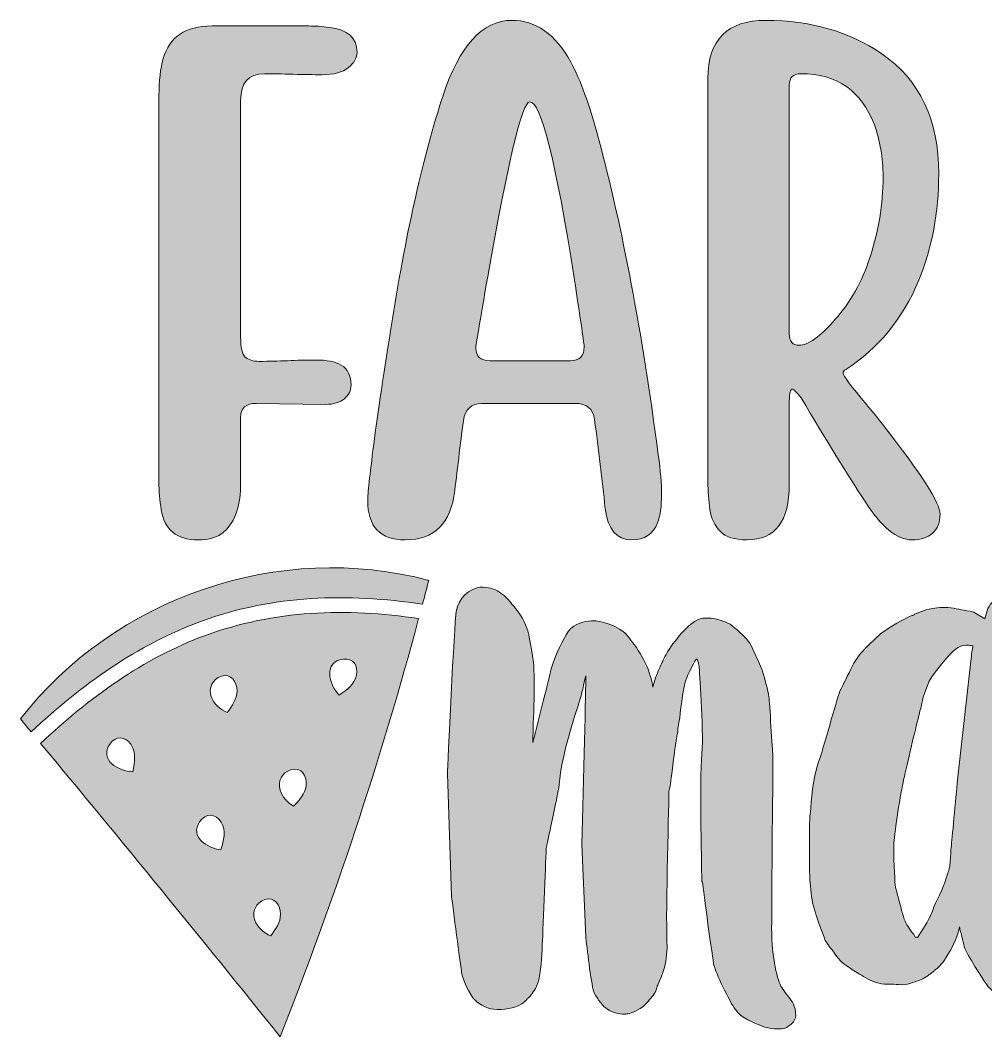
# Model space of a CAD drawing. Header units: inches. Extents: x 4.51 to 10.36, y -5.81 to -0.93.
# Drawn here: x 4.512 to 6.699, y -5.782 to -3.481 of the extents above; entities that cross this region are included whole.
import ezdxf

# ---------------------------------------------------------------- set-up
doc = ezdxf.new("R2010")
doc.units = ezdxf.units.IN
doc.header["$MEASUREMENT"] = 0
doc.layers.add('Layer 1', color=7, linetype='Continuous')

# ---------------------------------------------------------------- blocks, each defined once
blk = doc.blocks.new('block 2')
at = {"layer": 'Layer 1', "true_color": 0x333333}
h = blk.add_hatch(color=250, dxfattribs=at)
h.dxf.hatch_style = 2
edge = h.paths.add_edge_path()
edge.add_spline(control_points=[(4.9146, -4.6569), (4.9398, -4.6569), (4.9593, -4.6509), (4.9732, -4.6388), (4.987, -4.6267), (4.9969, -4.6111), (5.0026, -4.5919), (5.0084, -4.5728), (5.0113, -4.5524), (5.0113, -4.5308), (5.0113, -4.5308), (5.0113, -4.3797), (5.0113, -4.3797), (5.0113, -4.3585), (5.0234, -4.348), (5.0476, -4.348), (5.0476, -4.348), (5.2039, -4.3502), (5.2039, -4.3502), (5.2221, -4.3502), (5.2362, -4.3459), (5.2462, -4.3374), (5.2563, -4.3288), (5.2614, -4.3185), (5.2614, -4.3064), (5.2614, -4.2853), (5.2538, -4.2701), (5.2387, -4.2611), (5.2261, -4.2535), (5.207, -4.2498), (5.1813, -4.2498), (5.1601, -4.2498), (5.1389, -4.2503), (5.1175, -4.2513), (5.0961, -4.2523), (5.0748, -4.2528), (5.0536, -4.2528), (5.0395, -4.2528), (5.029, -4.2495), (5.0219, -4.243), (5.0148, -4.2364), (5.0113, -4.2216), (5.0113, -4.1984), (5.0113, -4.1984), (5.0113, -3.6621), (5.0113, -3.6621), (5.0113, -3.6218), (5.0292, -3.6017), (5.065, -3.6017), (5.0841, -3.6017), (5.1059, -3.602), (5.1303, -3.6028), (5.1547, -3.6035), (5.1765, -3.6039), (5.1956, -3.6039), (5.2223, -3.6039), (5.2422, -3.5985), (5.2553, -3.5877), (5.2684, -3.5769), (5.275, -3.5654), (5.275, -3.5533), (5.275, -3.5206), (5.254, -3.5017), (5.2123, -3.4967), (5.1951, -3.4946), (5.1795, -3.4936), (5.1654, -3.4936), (5.1654, -3.4936), (4.9464, -3.4936), (4.9464, -3.4936), (4.8869, -3.4936), (4.8502, -3.5181), (4.8361, -3.5669), (4.8295, -3.5901), (4.8263, -3.618), (4.8263, -3.6507), (4.8263, -3.6507), (4.8263, -4.5247), (4.8263, -4.5247), (4.8263, -4.5469), (4.828, -4.568), (4.8316, -4.5882), (4.8386, -4.634), (4.8663, -4.6569), (4.9146, -4.6569)], knot_values=[0, 0, 0, 0, 1, 1, 1, 2, 2, 2, 3, 3, 3, 4, 4, 4, 5, 5, 5, 6, 6, 6, 7, 7, 7, 8, 8, 8, 9, 9, 9, 10, 10, 10, 11, 11, 11, 12, 12, 12, 13, 13, 13, 14, 14, 14, 15, 15, 15, 16, 16, 16, 17, 17, 17, 18, 18, 18, 19, 19, 19, 20, 20, 20, 21, 21, 21, 22, 22, 22, 23, 23, 23, 24, 24, 24, 25, 25, 25, 26, 26, 26, 27, 27, 27, 28, 28, 28, 28], degree=3, periodic=1)
h = blk.add_hatch(color=250, dxfattribs=at)
h.dxf.hatch_style = 2
edge = h.paths.add_edge_path()
edge.add_spline(control_points=[(5.5065, -4.4601), (5.5102, -4.4281), (5.5134, -4.4039), (5.5159, -4.3872), (5.5199, -4.361), (5.5338, -4.348), (5.5575, -4.348), (5.5575, -4.348), (5.7682, -4.348), (5.7682, -4.348), (5.7949, -4.348), (5.8097, -4.36), (5.8128, -4.3842), (5.8218, -4.4527), (5.8299, -4.5199), (5.8369, -4.5859), (5.8425, -4.6332), (5.8626, -4.6569), (5.8974, -4.6569), (5.9261, -4.6569), (5.9455, -4.644), (5.9555, -4.6184), (5.9616, -4.6028), (5.9646, -4.5811), (5.9646, -4.5534), (5.9646, -4.5302), (5.9621, -4.5005), (5.957, -4.4643), (5.9208, -4.1873), (5.8757, -3.9486), (5.8218, -3.7482), (5.8017, -3.6732), (5.7808, -3.6155), (5.7591, -3.5752), (5.7244, -3.5123), (5.6798, -3.4808), (5.6254, -3.4808), (5.5585, -3.4808), (5.5063, -3.5382), (5.4691, -3.653), (5.4253, -3.7865), (5.3872, -3.9544), (5.355, -4.1568), (5.3359, -4.2762), (5.3218, -4.371), (5.3127, -4.4412), (5.3037, -4.5115), (5.2991, -4.5537), (5.2991, -4.5678), (5.2991, -4.6272), (5.3273, -4.6569), (5.3837, -4.6569), (5.4502, -4.6569), (5.4877, -4.6196), (5.4963, -4.5451), (5.4993, -4.5204), (5.5027, -4.4921), (5.5065, -4.4601)], knot_values=[0, 0, 0, 0, 1, 1, 1, 2, 2, 2, 3, 3, 3, 4, 4, 4, 5, 5, 5, 6, 6, 6, 7, 7, 7, 8, 8, 8, 9, 9, 9, 10, 10, 10, 11, 11, 11, 12, 12, 12, 13, 13, 13, 14, 14, 14, 15, 15, 15, 16, 16, 16, 17, 17, 17, 18, 18, 18, 19, 19, 19, 19], degree=3, periodic=1)
edge = h.paths.add_edge_path()
edge.add_spline(control_points=[(5.571, -4.0609), (5.6174, -3.797), (5.6491, -3.6651), (5.6662, -3.6651), (5.6914, -3.6651), (5.7249, -3.7981), (5.7667, -4.0639), (5.7818, -4.1631), (5.7894, -4.2153), (5.7894, -4.2203), (5.7894, -4.2409), (5.7788, -4.2513), (5.7576, -4.2513), (5.7576, -4.2513), (5.5756, -4.2513), (5.5756, -4.2513), (5.5544, -4.2513), (5.5439, -4.2417), (5.5439, -4.2226), (5.5439, -4.218), (5.5529, -4.1641), (5.571, -4.0609)], knot_values=[0, 0, 0, 0, 1, 1, 1, 2, 2, 2, 3, 3, 3, 4, 4, 4, 5, 5, 5, 6, 6, 6, 7, 7, 7, 7], degree=3, periodic=1)
h = blk.add_hatch(color=250, dxfattribs=at)
h.dxf.hatch_style = 2
edge = h.paths.add_edge_path()
edge.add_spline(control_points=[(6.5319, -4.6569), (6.5515, -4.6569), (6.567, -4.6518), (6.5783, -4.6418), (6.5897, -4.6317), (6.5953, -4.6174), (6.5953, -4.5987), (6.5953, -4.5735), (6.5525, -4.5066), (6.4669, -4.3978), (6.4553, -4.3827), (6.4428, -4.3671), (6.4292, -4.351), (6.3934, -4.3087), (6.3755, -4.285), (6.3755, -4.28), (6.3755, -4.2765), (6.3775, -4.2734), (6.3816, -4.2709), (6.4556, -4.2241), (6.5107, -4.1568), (6.547, -4.0692), (6.5772, -3.9962), (6.5923, -3.9156), (6.5923, -3.8275), (6.5923, -3.7062), (6.5493, -3.6158), (6.4632, -3.5563), (6.3891, -3.506), (6.3017, -3.4808), (6.201, -3.4808), (6.1134, -3.4808), (6.0696, -3.5246), (6.0696, -3.6122), (6.0696, -3.6122), (6.0696, -4.5247), (6.0696, -4.5247), (6.0696, -4.5469), (6.0711, -4.568), (6.0741, -4.5882), (6.0772, -4.6083), (6.0848, -4.6248), (6.0972, -4.6376), (6.1095, -4.6505), (6.1298, -4.6569), (6.158, -4.6569), (6.2219, -4.6569), (6.2539, -4.6149), (6.2539, -4.5308), (6.2539, -4.5308), (6.2539, -4.3426), (6.2539, -4.3426), (6.2539, -4.3245), (6.2562, -4.3155), (6.2607, -4.3155), (6.2632, -4.3155), (6.2698, -4.322), (6.2804, -4.3351), (6.3373, -4.4313), (6.3856, -4.5096), (6.4254, -4.57), (6.4621, -4.6279), (6.4976, -4.6569), (6.5319, -4.6569)], knot_values=[0, 0, 0, 0, 1, 1, 1, 2, 2, 2, 3, 3, 3, 4, 4, 4, 5, 5, 5, 6, 6, 6, 7, 7, 7, 8, 8, 8, 9, 9, 9, 10, 10, 10, 11, 11, 11, 12, 12, 12, 13, 13, 13, 14, 14, 14, 15, 15, 15, 16, 16, 16, 17, 17, 17, 18, 18, 18, 19, 19, 19, 20, 20, 20, 21, 21, 21, 21], degree=3, periodic=1)
edge = h.paths.add_edge_path()
edge.add_spline(control_points=[(6.2758, -4.2165), (6.2612, -4.2165), (6.2539, -4.2077), (6.2539, -4.1901), (6.2539, -4.1901), (6.2539, -3.6266), (6.2539, -3.6266), (6.2539, -3.6105), (6.2627, -3.6022), (6.2804, -3.6017), (6.3619, -3.6017), (6.4173, -3.6402), (6.4465, -3.7172), (6.4596, -3.753), (6.4662, -3.7923), (6.4662, -3.835), (6.4662, -3.8975), (6.4561, -3.9587), (6.436, -4.0186), (6.4188, -4.072), (6.3929, -4.1183), (6.3581, -4.1576), (6.3234, -4.1969), (6.296, -4.2165), (6.2758, -4.2165)], knot_values=[0, 0, 0, 0, 1, 1, 1, 2, 2, 2, 3, 3, 3, 4, 4, 4, 5, 5, 5, 6, 6, 6, 7, 7, 7, 8, 8, 8, 8], degree=3, periodic=1)
h = blk.add_hatch(color=250, dxfattribs=at)
h.dxf.hatch_style = 2
edge = h.paths.add_edge_path()
edge.add_spline(control_points=[(4.5124, -5.0623), (4.5206, -5.0721), (4.5287, -5.0819), (4.5369, -5.0918), (4.6498, -4.9859), (4.7764, -4.8945), (4.9228, -4.8409), (5.0838, -4.7819), (5.255, -4.7768), (5.423, -4.8028), (5.4278, -4.7848), (5.4326, -4.7668), (5.4373, -4.7487), (5.1002, -4.6585), (4.7262, -4.7868), (4.5124, -5.0623)], knot_values=[0, 0, 0, 0, 1, 1, 1, 2, 2, 2, 3, 3, 3, 4, 4, 4, 5, 5, 5, 5], degree=3, periodic=1)
h = blk.add_hatch(color=250, dxfattribs=at)
h.dxf.hatch_style = 2
edge = h.paths.add_edge_path()
edge.add_spline(control_points=[(6.2473, -5.6852), (6.2443, -5.6806), (6.2397, -5.6761), (6.2367, -5.67), (6.2276, -5.6563), (6.2139, -5.6046), (6.2139, -5.5363), (6.2139, -5.4725), (6.2169, -5.1488), (6.2169, -5.1442), (6.2154, -5.1381), (6.2093, -5.0211), (6.2078, -5.012), (6.2063, -4.9998), (6.1972, -4.9679), (6.1941, -4.9573), (6.1911, -4.9467), (6.1683, -4.895), (6.1607, -4.8859), (6.1546, -4.8767), (6.1303, -4.8555), (6.1197, -4.8479), (6.106, -4.8403), (6.0878, -4.8357), (6.0771, -4.8342), (6.0756, -4.8342), (6.0756, -4.8342), (6.0741, -4.8342), (6.0711, -4.8342), (6.0695, -4.8342), (6.065, -4.8342), (6.0559, -4.8342), (6.0483, -4.8357), (6.0391, -4.8418), (6.0224, -4.8524), (6.0057, -4.8722), (5.9966, -4.8844), (5.9966, -4.8844), (5.9951, -4.8859), (5.9951, -4.8859), (5.9814, -4.9041), (5.9723, -4.9193), (5.9677, -4.9299), (5.9677, -4.9315), (5.9647, -4.936), (5.9632, -4.9406), (5.9586, -4.9512), (5.951, -4.9649), (5.948, -4.9801), (5.9464, -4.9831), (5.9464, -4.9862), (5.9449, -4.9907), (5.9434, -4.9816), (5.9419, -4.9725), (5.9388, -4.9649), (5.9282, -4.9254), (5.8963, -4.8828), (5.8811, -4.8676), (5.8644, -4.854), (5.8522, -4.8494), (5.8416, -4.8463), (5.8325, -4.8433), (5.8233, -4.8403), (5.8112, -4.8403), (5.8081, -4.8403), (5.8066, -4.8403), (5.8051, -4.8403), (5.7899, -4.8418), (5.7686, -4.8448), (5.7534, -4.8646), (5.7413, -4.8813), (5.7246, -4.9147), (5.7139, -4.9512), (5.7094, -4.9725), (5.6881, -5.0561), (5.6729, -5.1153), (5.6729, -5.1138), (5.6729, -5.1123), (5.6729, -5.1108), (5.6729, -5.1001), (5.679, -4.9694), (5.6744, -4.9345), (5.6683, -4.8919), (5.6638, -4.8646), (5.6562, -4.8494), (5.6486, -4.8296), (5.6349, -4.8129), (5.6273, -4.8038), (5.6273, -4.8038), (5.6258, -4.8023), (5.6258, -4.8023), (5.6182, -4.7932), (5.6121, -4.7856), (5.6015, -4.778), (5.5908, -4.7704), (5.5772, -4.7643), (5.5604, -4.7643), (5.5589, -4.7643), (5.5559, -4.7643), (5.5528, -4.7643), (5.53, -4.7673), (5.5042, -4.7886), (5.4997, -4.819), (5.4951, -4.8448), (5.4799, -5.1731), (5.4799, -5.1867), (5.4799, -5.1867), (5.489, -5.4633), (5.489, -5.4633), (5.489, -5.4633), (5.489, -5.4648), (5.489, -5.4648), (5.4951, -5.5104), (5.5103, -5.6305), (5.5118, -5.635), (5.5118, -5.6457), (5.53, -5.6882), (5.5422, -5.6989), (5.5528, -5.7095), (5.5726, -5.7202), (5.5924, -5.7202), (5.5954, -5.7202), (5.5969, -5.7202), (5.5984, -5.7202), (5.5984, -5.7202), (5.6015, -5.7202), (5.6015, -5.7202), (5.6227, -5.7171), (5.6471, -5.7141), (5.6592, -5.6973), (5.6623, -5.6943), (5.6638, -5.6928), (5.6668, -5.6898), (5.6729, -5.6821), (5.6805, -5.673), (5.685, -5.6579), (5.6911, -5.6366), (5.6942, -5.5986), (5.6942, -5.5773), (5.6957, -5.5591), (5.7018, -5.3843), (5.7033, -5.36), (5.7033, -5.3509), (5.7094, -5.3281), (5.7139, -5.3053), (5.7215, -5.2688), (5.7322, -5.2248), (5.7352, -5.1913), (5.7382, -5.1518), (5.761, -5.0789), (5.7747, -5.0348), (5.7823, -5.0105), (5.7853, -4.9983), (5.7869, -4.9922), (5.7884, -4.9846), (5.7899, -4.974), (5.7929, -4.9649), (5.7929, -4.9922), (5.7884, -5.2035), (5.7838, -5.3463), (5.7838, -5.3463), (5.7929, -5.556), (5.7929, -5.556), (5.7929, -5.556), (5.7929, -5.5575), (5.7929, -5.5575), (5.7975, -5.591), (5.8051, -5.6685), (5.8127, -5.6837), (5.8203, -5.6973), (5.8325, -5.7141), (5.8431, -5.7202), (5.8522, -5.7262), (5.8674, -5.7308), (5.8811, -5.7308), (5.8841, -5.7308), (5.8887, -5.7293), (5.8917, -5.7293), (5.9008, -5.7262), (5.9206, -5.7186), (5.9312, -5.705), (5.9328, -5.7034), (5.9358, -5.7004), (5.9373, -5.6973), (5.9449, -5.6898), (5.9525, -5.6806), (5.954, -5.67), (5.954, -5.6685), (5.9556, -5.6654), (5.9571, -5.6624), (5.9647, -5.6457), (5.9799, -5.6123), (5.9768, -5.5621), (5.9738, -5.5013), (5.9814, -5.2369), (5.9814, -5.2248), (5.9829, -5.2217), (5.9844, -5.2111), (5.9875, -5.1867), (5.992, -5.1533), (5.9981, -5.1017), (6.0011, -5.0925), (6.0011, -5.0865), (6.0027, -5.0758), (6.0057, -5.0606), (6.0087, -5.0317), (6.0148, -4.9831), (6.0209, -4.971), (6.03, -4.9482), (6.0407, -4.9299), (6.0437, -4.9269), (6.0452, -4.9269), (6.0452, -4.9269), (6.0452, -4.9269), (6.0467, -4.933), (6.0498, -4.9406), (6.0498, -4.9436), (6.0498, -4.9512), (6.0604, -5.0789), (6.0559, -5.1412), (6.0498, -5.205), (6.0559, -5.4208), (6.0559, -5.4299), (6.0559, -5.4299), (6.0559, -5.4314), (6.0559, -5.4314), (6.0559, -5.4314), (6.0574, -5.4314), (6.0574, -5.4314), (6.0589, -5.4496), (6.0802, -5.6062), (6.0832, -5.6198), (6.0863, -5.635), (6.1182, -5.7019), (6.1318, -5.7202), (6.1455, -5.7399), (6.1744, -5.7505), (6.1896, -5.7566), (6.2002, -5.7612), (6.2169, -5.7642), (6.2306, -5.7642), (6.2397, -5.7642), (6.2458, -5.7627), (6.2519, -5.7581), (6.2519, -5.7581), (6.2534, -5.7581), (6.2534, -5.7566), (6.264, -5.7505), (6.2716, -5.7414), (6.2671, -5.7186), (6.2625, -5.7034), (6.2549, -5.6943), (6.2473, -5.6852)], knot_values=[0, 0, 0, 0, 1, 1, 1, 2, 2, 2, 3, 3, 3, 4, 4, 4, 5, 5, 5, 6, 6, 6, 7, 7, 7, 8, 8, 8, 9, 9, 9, 10, 10, 10, 11, 11, 11, 12, 12, 12, 13, 13, 13, 14, 14, 14, 15, 15, 15, 16, 16, 16, 17, 17, 17, 18, 18, 18, 19, 19, 19, 20, 20, 20, 21, 21, 21, 22, 22, 22, 23, 23, 23, 24, 24, 24, 25, 25, 25, 26, 26, 26, 27, 27, 27, 28, 28, 28, 29, 29, 29, 30, 30, 30, 31, 31, 31, 32, 32, 32, 33, 33, 33, 34, 34, 34, 35, 35, 35, 36, 36, 36, 37, 37, 37, 38, 38, 38, 39, 39, 39, 40, 40, 40, 41, 41, 41, 42, 42, 42, 43, 43, 43, 44, 44, 44, 45, 45, 45, 46, 46, 46, 47, 47, 47, 48, 48, 48, 49, 49, 49, 50, 50, 50, 51, 51, 51, 52, 52, 52, 53, 53, 53, 54, 54, 54, 55, 55, 55, 56, 56, 56, 57, 57, 57, 58, 58, 58, 59, 59, 59, 60, 60, 60, 61, 61, 61, 62, 62, 62, 63, 63, 63, 64, 64, 64, 65, 65, 65, 66, 66, 66, 67, 67, 67, 68, 68, 68, 69, 69, 69, 70, 70, 70, 71, 71, 71, 72, 72, 72, 73, 73, 73, 74, 74, 74, 75, 75, 75, 76, 76, 76, 77, 77, 77, 78, 78, 78, 79, 79, 79, 80, 80, 80, 81, 81, 81, 82, 82, 82, 83, 83, 83, 84, 84, 84, 84], degree=3, periodic=1)
h = blk.add_hatch(color=250, dxfattribs=at)
h.dxf.hatch_style = 2
edge = h.paths.add_edge_path()
edge.add_spline(control_points=[(6.89, -5.673), (6.8885, -5.673), (6.8885, -5.6715), (6.887, -5.67), (6.884, -5.6685), (6.884, -5.6685), (6.8824, -5.667), (6.8809, -5.667), (6.8794, -5.6654), (6.8748, -5.6609), (6.8748, -5.6609), (6.8733, -5.6594), (6.8733, -5.6594), (6.8642, -5.6518), (6.8612, -5.6487), (6.8536, -5.635), (6.8475, -5.6229), (6.8444, -5.6183), (6.8414, -5.6138), (6.8399, -5.6123), (6.8384, -5.6092), (6.8384, -5.6077), (6.8353, -5.6031), (6.8247, -5.5682), (6.8186, -5.5363), (6.8125, -5.5074), (6.8095, -5.4588), (6.808, -5.4542), (6.808, -5.4101), (6.8034, -5.2931), (6.8049, -5.281), (6.8049, -5.2749), (6.8065, -5.2384), (6.8095, -5.2004), (6.8186, -5.0637), (6.8201, -5.0485), (6.8186, -5.0439), (6.8186, -5.0363), (6.8171, -4.9634), (6.8171, -4.9497), (6.8171, -4.9406), (6.8171, -4.8965), (6.8156, -4.8874), (6.8141, -4.8767), (6.808, -4.8585), (6.8034, -4.8479), (6.8019, -4.8463), (6.8019, -4.8448), (6.8004, -4.8433), (6.7973, -4.8357), (6.7928, -4.8266), (6.7852, -4.819), (6.7761, -4.8084), (6.7669, -4.8038), (6.7609, -4.7992), (6.7593, -4.7992), (6.7578, -4.7977), (6.7578, -4.7977), (6.7548, -4.7962), (6.7441, -4.7901), (6.7335, -4.7901), (6.7244, -4.7901), (6.7168, -4.7932), (6.7122, -4.7992), (6.7031, -4.8084), (6.6986, -4.8266), (6.697, -4.8357), (6.697, -4.8357), (6.6742, -4.822), (6.6742, -4.822), (6.6712, -4.8205), (6.6682, -4.819), (6.656, -4.8175), (6.6484, -4.816), (6.6393, -4.8144), (6.6317, -4.8129), (6.6241, -4.8114), (6.615, -4.8099), (6.6059, -4.8099), (6.5983, -4.8099), (6.5907, -4.8099), (6.5831, -4.8114), (6.5679, -4.8129), (6.5451, -4.822), (6.5375, -4.8251), (6.5375, -4.8266), (6.5344, -4.8281), (6.5314, -4.8281), (6.5162, -4.8357), (6.4797, -4.854), (6.4615, -4.8692), (6.4372, -4.8904), (6.4098, -4.9163), (6.3977, -4.9406), (6.3855, -4.9649), (6.3764, -4.9831), (6.3688, -4.9983), (6.3657, -5.0059), (6.3597, -5.0287), (6.349, -5.0637), (6.3399, -5.0971), (6.3293, -5.1336), (6.3202, -5.1594), (6.3065, -5.2004), (6.3034, -5.2475), (6.3019, -5.2734), (6.3004, -5.2794), (6.3004, -5.284), (6.3004, -5.2871), (6.2989, -5.3068), (6.2989, -5.401), (6.3004, -5.4208), (6.3004, -5.4344), (6.3034, -5.4618), (6.3065, -5.4785), (6.3095, -5.4952), (6.3293, -5.55), (6.3353, -5.5636), (6.3399, -5.5727), (6.3521, -5.5864), (6.3627, -5.6016), (6.3642, -5.6031), (6.3673, -5.6062), (6.3673, -5.6077), (6.3749, -5.6168), (6.4083, -5.6381), (6.4174, -5.6427), (6.4189, -5.6442), (6.4204, -5.6442), (6.422, -5.6457), (6.4356, -5.6533), (6.4524, -5.6624), (6.4691, -5.6624), (6.4736, -5.6624), (6.4782, -5.6624), (6.4843, -5.6624), (6.4919, -5.6624), (6.4995, -5.6639), (6.5071, -5.6639), (6.5177, -5.6639), (6.5268, -5.6624), (6.5314, -5.6594), (6.5344, -5.6594), (6.5375, -5.6579), (6.542, -5.6563), (6.5512, -5.6533), (6.5618, -5.6487), (6.5709, -5.6411), (6.5724, -5.6411), (6.5739, -5.6396), (6.5755, -5.6381), (6.5846, -5.6305), (6.5922, -5.6244), (6.6013, -5.6138), (6.6089, -5.6031), (6.6271, -5.5743), (6.6332, -5.5545), (6.6347, -5.55), (6.6378, -5.5423), (6.6393, -5.5332), (6.6439, -5.5545), (6.6484, -5.5712), (6.6514, -5.5819), (6.6606, -5.6031), (6.697, -5.6594), (6.7046, -5.6685), (6.7138, -5.6791), (6.7411, -5.6989), (6.7487, -5.7034), (6.7548, -5.708), (6.7852, -5.7217), (6.7973, -5.7247), (6.7989, -5.7247), (6.8019, -5.7262), (6.8065, -5.7262), (6.8201, -5.7293), (6.8323, -5.7323), (6.8384, -5.7323), (6.8399, -5.7323), (6.8399, -5.7323), (6.8399, -5.7323), (6.8505, -5.7323), (6.8718, -5.7293), (6.8794, -5.7262), (6.8794, -5.7262), (6.8794, -5.7247), (6.8794, -5.7247), (6.887, -5.7232), (6.8931, -5.7202), (6.8976, -5.7141), (6.9007, -5.711), (6.9037, -5.7065), (6.9037, -5.6973), (6.9022, -5.6898), (6.9022, -5.6867), (6.8976, -5.6806), (6.8946, -5.6776), (6.8931, -5.6761), (6.89, -5.673)], knot_values=[0, 0, 0, 0, 1, 1, 1, 2, 2, 2, 3, 3, 3, 4, 4, 4, 5, 5, 5, 6, 6, 6, 7, 7, 7, 8, 8, 8, 9, 9, 9, 10, 10, 10, 11, 11, 11, 12, 12, 12, 13, 13, 13, 14, 14, 14, 15, 15, 15, 16, 16, 16, 17, 17, 17, 18, 18, 18, 19, 19, 19, 20, 20, 20, 21, 21, 21, 22, 22, 22, 23, 23, 23, 24, 24, 24, 25, 25, 25, 26, 26, 26, 27, 27, 27, 28, 28, 28, 29, 29, 29, 30, 30, 30, 31, 31, 31, 32, 32, 32, 33, 33, 33, 34, 34, 34, 35, 35, 35, 36, 36, 36, 37, 37, 37, 38, 38, 38, 39, 39, 39, 40, 40, 40, 41, 41, 41, 42, 42, 42, 43, 43, 43, 44, 44, 44, 45, 45, 45, 46, 46, 46, 47, 47, 47, 48, 48, 48, 49, 49, 49, 50, 50, 50, 51, 51, 51, 52, 52, 52, 53, 53, 53, 54, 54, 54, 55, 55, 55, 56, 56, 56, 57, 57, 57, 58, 58, 58, 59, 59, 59, 60, 60, 60, 61, 61, 61, 62, 62, 62, 63, 63, 63, 64, 64, 64, 65, 65, 65, 66, 66, 66, 66], degree=3, periodic=1)
edge = h.paths.add_edge_path()
edge.add_spline(control_points=[(6.6651, -4.9315), (6.6651, -4.9315), (6.6347, -5.2004), (6.6347, -5.2004), (6.6317, -5.2399), (6.6211, -5.3417), (6.6211, -5.3494), (6.6195, -5.3539), (6.6195, -5.3615), (6.6195, -5.3691), (6.6195, -5.3752), (6.618, -5.3813), (6.618, -5.3873), (6.618, -5.395), (6.6165, -5.398), (6.615, -5.4056), (6.6135, -5.4086), (6.6119, -5.4132), (6.6104, -5.4193), (6.6074, -5.4329), (6.5907, -5.4679), (6.5815, -5.4876), (6.5785, -5.4952), (6.577, -5.4998), (6.5755, -5.5044), (6.5709, -5.515), (6.5496, -5.55), (6.5451, -5.556), (6.5451, -5.556), (6.5436, -5.556), (6.5436, -5.556), (6.5436, -5.556), (6.5436, -5.556), (6.542, -5.556), (6.5405, -5.556), (6.5405, -5.556), (6.539, -5.556), (6.539, -5.5545), (6.5375, -5.5545), (6.5375, -5.553), (6.5329, -5.5469), (6.5238, -5.5348), (6.5177, -5.5241), (6.5132, -5.5165), (6.5071, -5.4907), (6.5025, -5.474), (6.4995, -5.4618), (6.4964, -5.4512), (6.4949, -5.4466), (6.4934, -5.4405), (6.4919, -5.4117), (6.4904, -5.363), (6.4904, -5.3554), (6.4904, -5.3509), (6.4904, -5.3494), (6.4904, -5.3402), (6.501, -5.2567), (6.5101, -5.2126), (6.5162, -5.1837), (6.5329, -5.1123), (6.5436, -5.0697), (6.5496, -5.0469), (6.5512, -5.0363), (6.5527, -5.0348), (6.5527, -5.0287), (6.5587, -5.0029), (6.5709, -4.9771), (6.5831, -4.9527), (6.6226, -4.9102), (6.6287, -4.9056), (6.6332, -4.9026), (6.6347, -4.9011), (6.6378, -4.8995), (6.6393, -4.8995), (6.6393, -4.8995), (6.6408, -4.898), (6.6439, -4.8965), (6.653, -4.895), (6.6575, -4.895), (6.659, -4.895), (6.6651, -4.8965), (6.6697, -4.8965), (6.6682, -4.9026), (6.6666, -4.9178), (6.6651, -4.9315)], knot_values=[0, 0, 0, 0, 1, 1, 1, 2, 2, 2, 3, 3, 3, 4, 4, 4, 5, 5, 5, 6, 6, 6, 7, 7, 7, 8, 8, 8, 9, 9, 9, 10, 10, 10, 11, 11, 11, 12, 12, 12, 13, 13, 13, 14, 14, 14, 15, 15, 15, 16, 16, 16, 17, 17, 17, 18, 18, 18, 19, 19, 19, 20, 20, 20, 21, 21, 21, 22, 22, 22, 23, 23, 23, 24, 24, 24, 25, 25, 25, 26, 26, 26, 27, 27, 27, 28, 28, 28, 28], degree=3, periodic=1)
h = blk.add_hatch(color=250, dxfattribs=at)
h.dxf.hatch_style = 2
edge = h.paths.add_edge_path()
edge.add_spline(control_points=[(4.9317, -4.8733), (4.79, -4.9252), (4.6675, -5.015), (4.5584, -5.1177), (4.7412, -5.3374), (4.9218, -5.5589), (5.1008, -5.7816), (5.2235, -5.4723), (5.3282, -5.1566), (5.4144, -4.8353), (5.2521, -4.8102), (5.0871, -4.8164), (4.9317, -4.8733)], knot_values=[0, 0, 0, 0, 1, 1, 1, 2, 2, 2, 3, 3, 3, 4, 4, 4, 4], degree=3, periodic=1)
edge = h.paths.add_edge_path()
edge.add_spline(control_points=[(4.7674, -5.1817), (4.7341, -5.181), (4.6902, -5.1551), (4.7155, -5.1187), (4.7284, -5.1002), (4.7496, -5.1015), (4.7624, -5.1196), (4.7755, -5.1382), (4.7714, -5.1606), (4.7674, -5.1817)], knot_values=[0, 0, 0, 0, 1, 1, 1, 2, 2, 2, 3, 3, 3, 3], degree=3, periodic=1)
edge = h.paths.add_edge_path()
edge.add_spline(control_points=[(4.9668, -5.3586), (4.9349, -5.3543), (4.8953, -5.3299), (4.9184, -5.2949), (4.9317, -5.2748), (4.955, -5.2755), (4.9673, -5.296), (4.9791, -5.3156), (4.9729, -5.3378), (4.9668, -5.3586)], knot_values=[0, 0, 0, 0, 1, 1, 1, 2, 2, 2, 3, 3, 3, 3], degree=3, periodic=1)
edge = h.paths.add_edge_path()
edge.add_spline(control_points=[(4.9809, -5.048), (4.965, -5.0408), (4.9507, -5.0286), (4.9446, -5.0119), (4.9375, -4.9924), (4.9477, -4.9722), (4.9676, -4.9656), (4.9896, -4.9582), (5.0032, -4.9786), (5.0031, -4.9987), (5.003, -5.0172), (4.9918, -5.0331), (4.9809, -5.048)], knot_values=[0, 0, 0, 0, 1, 1, 1, 2, 2, 2, 3, 3, 3, 4, 4, 4, 4], degree=3, periodic=1)
edge = h.paths.add_edge_path()
edge.add_spline(control_points=[(5.0796, -5.5537), (5.0636, -5.5465), (5.0494, -5.5343), (5.0433, -5.5176), (5.0362, -5.4981), (5.0463, -5.4779), (5.0662, -5.4712), (5.0883, -5.4639), (5.1018, -5.4843), (5.1017, -5.5044), (5.1016, -5.5229), (5.0904, -5.5387), (5.0796, -5.5537)], knot_values=[0, 0, 0, 0, 1, 1, 1, 2, 2, 2, 3, 3, 3, 4, 4, 4, 4], degree=3, periodic=1)
edge = h.paths.add_edge_path()
edge.add_spline(control_points=[(5.1595, -5.2137), (5.157, -5.2324), (5.1439, -5.2464), (5.1313, -5.2599), (5.1177, -5.2514), (5.1061, -5.2394), (5.1011, -5.2239), (5.0944, -5.2036), (5.1044, -5.1837), (5.1251, -5.1775), (5.1491, -5.1703), (5.1624, -5.1916), (5.1595, -5.2137)], knot_values=[0, 0, 0, 0, 1, 1, 1, 2, 2, 2, 3, 3, 3, 4, 4, 4, 4], degree=3, periodic=1)
edge = h.paths.add_edge_path()
edge.add_spline(control_points=[(5.2736, -4.9632), (5.2691, -4.9844), (5.2513, -4.9967), (5.2345, -5.0085), (5.2104, -4.9838), (5.198, -4.9327), (5.2441, -4.9268), (5.2667, -4.924), (5.2781, -4.942), (5.2736, -4.9632)], knot_values=[0, 0, 0, 0, 1, 1, 1, 2, 2, 2, 3, 3, 3, 3], degree=3, periodic=1)
at = {"layer": 'Layer 1', "lineweight": 0}
for points, knots in [([(4.9146, -4.6569), (4.9398, -4.6569), (4.9593, -4.6509), (4.9732, -4.6388), (4.987, -4.6267), (4.9969, -4.6111), (5.0026, -4.5919), (5.0084, -4.5728), (5.0113, -4.5524), (5.0113, -4.5308), (5.0113, -4.5308), (5.0113, -4.3797), (5.0113, -4.3797), (5.0113, -4.3585), (5.0234, -4.348), (5.0476, -4.348), (5.0476, -4.348), (5.2039, -4.3502), (5.2039, -4.3502), (5.2221, -4.3502), (5.2362, -4.3459), (5.2462, -4.3374), (5.2563, -4.3288), (5.2614, -4.3185), (5.2614, -4.3064), (5.2614, -4.2853), (5.2538, -4.2701), (5.2387, -4.2611), (5.2261, -4.2535), (5.207, -4.2498), (5.1813, -4.2498), (5.1601, -4.2498), (5.1389, -4.2503), (5.1175, -4.2513), (5.0961, -4.2523), (5.0748, -4.2528), (5.0536, -4.2528), (5.0395, -4.2528), (5.029, -4.2495), (5.0219, -4.243), (5.0148, -4.2364), (5.0113, -4.2216), (5.0113, -4.1984), (5.0113, -4.1984), (5.0113, -3.6621), (5.0113, -3.6621), (5.0113, -3.6218), (5.0292, -3.6017), (5.065, -3.6017), (5.0841, -3.6017), (5.1059, -3.602), (5.1303, -3.6028), (5.1547, -3.6035), (5.1765, -3.6039), (5.1956, -3.6039), (5.2223, -3.6039), (5.2422, -3.5985), (5.2553, -3.5877), (5.2684, -3.5769), (5.275, -3.5654), (5.275, -3.5533), (5.275, -3.5206), (5.254, -3.5017), (5.2123, -3.4967), (5.1951, -3.4946), (5.1795, -3.4936), (5.1654, -3.4936), (5.1654, -3.4936), (4.9464, -3.4936), (4.9464, -3.4936), (4.8869, -3.4936), (4.8502, -3.5181), (4.8361, -3.5669), (4.8295, -3.5901), (4.8263, -3.618), (4.8263, -3.6507), (4.8263, -3.6507), (4.8263, -4.5247), (4.8263, -4.5247), (4.8263, -4.5469), (4.828, -4.568), (4.8316, -4.5882), (4.8386, -4.634), (4.8663, -4.6569), (4.9146, -4.6569)], [0, 0, 0, 0, 1, 1, 1, 2, 2, 2, 3, 3, 3, 4, 4, 4, 5, 5, 5, 6, 6, 6, 7, 7, 7, 8, 8, 8, 9, 9, 9, 10, 10, 10, 11, 11, 11, 12, 12, 12, 13, 13, 13, 14, 14, 14, 15, 15, 15, 16, 16, 16, 17, 17, 17, 18, 18, 18, 19, 19, 19, 20, 20, 20, 21, 21, 21, 22, 22, 22, 23, 23, 23, 24, 24, 24, 25, 25, 25, 26, 26, 26, 27, 27, 27, 28, 28, 28, 28]), ([(5.5065, -4.4601), (5.5102, -4.4281), (5.5134, -4.4039), (5.5159, -4.3872), (5.5199, -4.361), (5.5338, -4.348), (5.5575, -4.348), (5.5575, -4.348), (5.7682, -4.348), (5.7682, -4.348), (5.7949, -4.348), (5.8097, -4.36), (5.8128, -4.3842), (5.8218, -4.4527), (5.8299, -4.5199), (5.8369, -4.5859), (5.8425, -4.6332), (5.8626, -4.6569), (5.8974, -4.6569), (5.9261, -4.6569), (5.9455, -4.644), (5.9555, -4.6184), (5.9616, -4.6028), (5.9646, -4.5811), (5.9646, -4.5534), (5.9646, -4.5302), (5.9621, -4.5005), (5.957, -4.4643), (5.9208, -4.1873), (5.8757, -3.9486), (5.8218, -3.7482), (5.8017, -3.6732), (5.7808, -3.6155), (5.7591, -3.5752), (5.7244, -3.5123), (5.6798, -3.4808), (5.6254, -3.4808), (5.5585, -3.4808), (5.5063, -3.5382), (5.4691, -3.653), (5.4253, -3.7865), (5.3872, -3.9544), (5.355, -4.1568), (5.3359, -4.2762), (5.3218, -4.371), (5.3127, -4.4412), (5.3037, -4.5115), (5.2991, -4.5537), (5.2991, -4.5678), (5.2991, -4.6272), (5.3273, -4.6569), (5.3837, -4.6569), (5.4502, -4.6569), (5.4877, -4.6196), (5.4963, -4.5451), (5.4993, -4.5204), (5.5027, -4.4921), (5.5065, -4.4601)], [0, 0, 0, 0, 1, 1, 1, 2, 2, 2, 3, 3, 3, 4, 4, 4, 5, 5, 5, 6, 6, 6, 7, 7, 7, 8, 8, 8, 9, 9, 9, 10, 10, 10, 11, 11, 11, 12, 12, 12, 13, 13, 13, 14, 14, 14, 15, 15, 15, 16, 16, 16, 17, 17, 17, 18, 18, 18, 19, 19, 19, 19]), ([(6.5319, -4.6569), (6.5515, -4.6569), (6.567, -4.6518), (6.5783, -4.6418), (6.5897, -4.6317), (6.5953, -4.6174), (6.5953, -4.5987), (6.5953, -4.5735), (6.5525, -4.5066), (6.4669, -4.3978), (6.4553, -4.3827), (6.4428, -4.3671), (6.4292, -4.351), (6.3934, -4.3087), (6.3755, -4.285), (6.3755, -4.28), (6.3755, -4.2765), (6.3775, -4.2734), (6.3816, -4.2709), (6.4556, -4.2241), (6.5107, -4.1568), (6.547, -4.0692), (6.5772, -3.9962), (6.5923, -3.9156), (6.5923, -3.8275), (6.5923, -3.7062), (6.5493, -3.6158), (6.4632, -3.5563), (6.3891, -3.506), (6.3017, -3.4808), (6.201, -3.4808), (6.1134, -3.4808), (6.0696, -3.5246), (6.0696, -3.6122), (6.0696, -3.6122), (6.0696, -4.5247), (6.0696, -4.5247), (6.0696, -4.5469), (6.0711, -4.568), (6.0741, -4.5882), (6.0772, -4.6083), (6.0848, -4.6248), (6.0972, -4.6376), (6.1095, -4.6505), (6.1298, -4.6569), (6.158, -4.6569), (6.2219, -4.6569), (6.2539, -4.6149), (6.2539, -4.5308), (6.2539, -4.5308), (6.2539, -4.3426), (6.2539, -4.3426), (6.2539, -4.3245), (6.2562, -4.3155), (6.2607, -4.3155), (6.2632, -4.3155), (6.2698, -4.322), (6.2804, -4.3351), (6.3373, -4.4313), (6.3856, -4.5096), (6.4254, -4.57), (6.4621, -4.6279), (6.4976, -4.6569), (6.5319, -4.6569)], [0, 0, 0, 0, 1, 1, 1, 2, 2, 2, 3, 3, 3, 4, 4, 4, 5, 5, 5, 6, 6, 6, 7, 7, 7, 8, 8, 8, 9, 9, 9, 10, 10, 10, 11, 11, 11, 12, 12, 12, 13, 13, 13, 14, 14, 14, 15, 15, 15, 16, 16, 16, 17, 17, 17, 18, 18, 18, 19, 19, 19, 20, 20, 20, 21, 21, 21, 21]), ([(6.2758, -4.2165), (6.2612, -4.2165), (6.2539, -4.2077), (6.2539, -4.1901), (6.2539, -4.1901), (6.2539, -3.6266), (6.2539, -3.6266), (6.2539, -3.6105), (6.2627, -3.6022), (6.2804, -3.6017), (6.3619, -3.6017), (6.4173, -3.6402), (6.4465, -3.7172), (6.4596, -3.753), (6.4662, -3.7923), (6.4662, -3.835), (6.4662, -3.8975), (6.4561, -3.9587), (6.436, -4.0186), (6.4188, -4.072), (6.3929, -4.1183), (6.3581, -4.1576), (6.3234, -4.1969), (6.296, -4.2165), (6.2758, -4.2165)], [0, 0, 0, 0, 1, 1, 1, 2, 2, 2, 3, 3, 3, 4, 4, 4, 5, 5, 5, 6, 6, 6, 7, 7, 7, 8, 8, 8, 8]), ([(5.571, -4.0609), (5.6174, -3.797), (5.6491, -3.6651), (5.6662, -3.6651), (5.6914, -3.6651), (5.7249, -3.7981), (5.7667, -4.0639), (5.7818, -4.1631), (5.7894, -4.2153), (5.7894, -4.2203), (5.7894, -4.2409), (5.7788, -4.2513), (5.7576, -4.2513), (5.7576, -4.2513), (5.5756, -4.2513), (5.5756, -4.2513), (5.5544, -4.2513), (5.5439, -4.2417), (5.5439, -4.2226), (5.5439, -4.218), (5.5529, -4.1641), (5.571, -4.0609)], [0, 0, 0, 0, 1, 1, 1, 2, 2, 2, 3, 3, 3, 4, 4, 4, 5, 5, 5, 6, 6, 6, 7, 7, 7, 7]), ([(4.5124, -5.0623), (4.5206, -5.0721), (4.5287, -5.0819), (4.5369, -5.0918), (4.6498, -4.9859), (4.7764, -4.8945), (4.9228, -4.8409), (5.0838, -4.7819), (5.255, -4.7768), (5.423, -4.8028), (5.4278, -4.7848), (5.4326, -4.7668), (5.4373, -4.7487), (5.1002, -4.6585), (4.7262, -4.7868), (4.5124, -5.0623)], [0, 0, 0, 0, 1, 1, 1, 2, 2, 2, 3, 3, 3, 4, 4, 4, 5, 5, 5, 5]), ([(6.2473, -5.6852), (6.2443, -5.6806), (6.2397, -5.6761), (6.2367, -5.67), (6.2276, -5.6563), (6.2139, -5.6046), (6.2139, -5.5363), (6.2139, -5.4725), (6.2169, -5.1488), (6.2169, -5.1442), (6.2154, -5.1381), (6.2093, -5.0211), (6.2078, -5.012), (6.2063, -4.9998), (6.1972, -4.9679), (6.1941, -4.9573), (6.1911, -4.9467), (6.1683, -4.895), (6.1607, -4.8859), (6.1546, -4.8767), (6.1303, -4.8555), (6.1197, -4.8479), (6.106, -4.8403), (6.0878, -4.8357), (6.0771, -4.8342), (6.0756, -4.8342), (6.0756, -4.8342), (6.0741, -4.8342), (6.0711, -4.8342), (6.0695, -4.8342), (6.065, -4.8342), (6.0559, -4.8342), (6.0483, -4.8357), (6.0391, -4.8418), (6.0224, -4.8524), (6.0057, -4.8722), (5.9966, -4.8844), (5.9966, -4.8844), (5.9951, -4.8859), (5.9951, -4.8859), (5.9814, -4.9041), (5.9723, -4.9193), (5.9677, -4.9299), (5.9677, -4.9315), (5.9647, -4.936), (5.9632, -4.9406), (5.9586, -4.9512), (5.951, -4.9649), (5.948, -4.9801), (5.9464, -4.9831), (5.9464, -4.9862), (5.9449, -4.9907), (5.9434, -4.9816), (5.9419, -4.9725), (5.9388, -4.9649), (5.9282, -4.9254), (5.8963, -4.8828), (5.8811, -4.8676), (5.8644, -4.854), (5.8522, -4.8494), (5.8416, -4.8463), (5.8325, -4.8433), (5.8233, -4.8403), (5.8112, -4.8403), (5.8081, -4.8403), (5.8066, -4.8403), (5.8051, -4.8403), (5.7899, -4.8418), (5.7686, -4.8448), (5.7534, -4.8646), (5.7413, -4.8813), (5.7246, -4.9147), (5.7139, -4.9512), (5.7094, -4.9725), (5.6881, -5.0561), (5.6729, -5.1153), (5.6729, -5.1138), (5.6729, -5.1123), (5.6729, -5.1108), (5.6729, -5.1001), (5.679, -4.9694), (5.6744, -4.9345), (5.6683, -4.8919), (5.6638, -4.8646), (5.6562, -4.8494), (5.6486, -4.8296), (5.6349, -4.8129), (5.6273, -4.8038), (5.6273, -4.8038), (5.6258, -4.8023), (5.6258, -4.8023), (5.6182, -4.7932), (5.6121, -4.7856), (5.6015, -4.778), (5.5908, -4.7704), (5.5772, -4.7643), (5.5604, -4.7643), (5.5589, -4.7643), (5.5559, -4.7643), (5.5528, -4.7643), (5.53, -4.7673), (5.5042, -4.7886), (5.4997, -4.819), (5.4951, -4.8448), (5.4799, -5.1731), (5.4799, -5.1867), (5.4799, -5.1867), (5.489, -5.4633), (5.489, -5.4633), (5.489, -5.4633), (5.489, -5.4648), (5.489, -5.4648), (5.4951, -5.5104), (5.5103, -5.6305), (5.5118, -5.635), (5.5118, -5.6457), (5.53, -5.6882), (5.5422, -5.6989), (5.5528, -5.7095), (5.5726, -5.7202), (5.5924, -5.7202), (5.5954, -5.7202), (5.5969, -5.7202), (5.5984, -5.7202), (5.5984, -5.7202), (5.6015, -5.7202), (5.6015, -5.7202), (5.6227, -5.7171), (5.6471, -5.7141), (5.6592, -5.6973), (5.6623, -5.6943), (5.6638, -5.6928), (5.6668, -5.6898), (5.6729, -5.6821), (5.6805, -5.673), (5.685, -5.6579), (5.6911, -5.6366), (5.6942, -5.5986), (5.6942, -5.5773), (5.6957, -5.5591), (5.7018, -5.3843), (5.7033, -5.36), (5.7033, -5.3509), (5.7094, -5.3281), (5.7139, -5.3053), (5.7215, -5.2688), (5.7322, -5.2248), (5.7352, -5.1913), (5.7382, -5.1518), (5.761, -5.0789), (5.7747, -5.0348), (5.7823, -5.0105), (5.7853, -4.9983), (5.7869, -4.9922), (5.7884, -4.9846), (5.7899, -4.974), (5.7929, -4.9649), (5.7929, -4.9922), (5.7884, -5.2035), (5.7838, -5.3463), (5.7838, -5.3463), (5.7929, -5.556), (5.7929, -5.556), (5.7929, -5.556), (5.7929, -5.5575), (5.7929, -5.5575), (5.7975, -5.591), (5.8051, -5.6685), (5.8127, -5.6837), (5.8203, -5.6973), (5.8325, -5.7141), (5.8431, -5.7202), (5.8522, -5.7262), (5.8674, -5.7308), (5.8811, -5.7308), (5.8841, -5.7308), (5.8887, -5.7293), (5.8917, -5.7293), (5.9008, -5.7262), (5.9206, -5.7186), (5.9312, -5.705), (5.9328, -5.7034), (5.9358, -5.7004), (5.9373, -5.6973), (5.9449, -5.6898), (5.9525, -5.6806), (5.954, -5.67), (5.954, -5.6685), (5.9556, -5.6654), (5.9571, -5.6624), (5.9647, -5.6457), (5.9799, -5.6123), (5.9768, -5.5621), (5.9738, -5.5013), (5.9814, -5.2369), (5.9814, -5.2248), (5.9829, -5.2217), (5.9844, -5.2111), (5.9875, -5.1867), (5.992, -5.1533), (5.9981, -5.1017), (6.0011, -5.0925), (6.0011, -5.0865), (6.0027, -5.0758), (6.0057, -5.0606), (6.0087, -5.0317), (6.0148, -4.9831), (6.0209, -4.971), (6.03, -4.9482), (6.0407, -4.9299), (6.0437, -4.9269), (6.0452, -4.9269), (6.0452, -4.9269), (6.0452, -4.9269), (6.0467, -4.933), (6.0498, -4.9406), (6.0498, -4.9436), (6.0498, -4.9512), (6.0604, -5.0789), (6.0559, -5.1412), (6.0498, -5.205), (6.0559, -5.4208), (6.0559, -5.4299), (6.0559, -5.4299), (6.0559, -5.4314), (6.0559, -5.4314), (6.0559, -5.4314), (6.0574, -5.4314), (6.0574, -5.4314), (6.0589, -5.4496), (6.0802, -5.6062), (6.0832, -5.6198), (6.0863, -5.635), (6.1182, -5.7019), (6.1318, -5.7202), (6.1455, -5.7399), (6.1744, -5.7505), (6.1896, -5.7566), (6.2002, -5.7612), (6.2169, -5.7642), (6.2306, -5.7642), (6.2397, -5.7642), (6.2458, -5.7627), (6.2519, -5.7581), (6.2519, -5.7581), (6.2534, -5.7581), (6.2534, -5.7566), (6.264, -5.7505), (6.2716, -5.7414), (6.2671, -5.7186), (6.2625, -5.7034), (6.2549, -5.6943), (6.2473, -5.6852)], [0, 0, 0, 0, 1, 1, 1, 2, 2, 2, 3, 3, 3, 4, 4, 4, 5, 5, 5, 6, 6, 6, 7, 7, 7, 8, 8, 8, 9, 9, 9, 10, 10, 10, 11, 11, 11, 12, 12, 12, 13, 13, 13, 14, 14, 14, 15, 15, 15, 16, 16, 16, 17, 17, 17, 18, 18, 18, 19, 19, 19, 20, 20, 20, 21, 21, 21, 22, 22, 22, 23, 23, 23, 24, 24, 24, 25, 25, 25, 26, 26, 26, 27, 27, 27, 28, 28, 28, 29, 29, 29, 30, 30, 30, 31, 31, 31, 32, 32, 32, 33, 33, 33, 34, 34, 34, 35, 35, 35, 36, 36, 36, 37, 37, 37, 38, 38, 38, 39, 39, 39, 40, 40, 40, 41, 41, 41, 42, 42, 42, 43, 43, 43, 44, 44, 44, 45, 45, 45, 46, 46, 46, 47, 47, 47, 48, 48, 48, 49, 49, 49, 50, 50, 50, 51, 51, 51, 52, 52, 52, 53, 53, 53, 54, 54, 54, 55, 55, 55, 56, 56, 56, 57, 57, 57, 58, 58, 58, 59, 59, 59, 60, 60, 60, 61, 61, 61, 62, 62, 62, 63, 63, 63, 64, 64, 64, 65, 65, 65, 66, 66, 66, 67, 67, 67, 68, 68, 68, 69, 69, 69, 70, 70, 70, 71, 71, 71, 72, 72, 72, 73, 73, 73, 74, 74, 74, 75, 75, 75, 76, 76, 76, 77, 77, 77, 78, 78, 78, 79, 79, 79, 80, 80, 80, 81, 81, 81, 82, 82, 82, 83, 83, 83, 84, 84, 84, 84]), ([(6.89, -5.673), (6.8885, -5.673), (6.8885, -5.6715), (6.887, -5.67), (6.884, -5.6685), (6.884, -5.6685), (6.8824, -5.667), (6.8809, -5.667), (6.8794, -5.6654), (6.8748, -5.6609), (6.8748, -5.6609), (6.8733, -5.6594), (6.8733, -5.6594), (6.8642, -5.6518), (6.8612, -5.6487), (6.8536, -5.635), (6.8475, -5.6229), (6.8444, -5.6183), (6.8414, -5.6138), (6.8399, -5.6123), (6.8384, -5.6092), (6.8384, -5.6077), (6.8353, -5.6031), (6.8247, -5.5682), (6.8186, -5.5363), (6.8125, -5.5074), (6.8095, -5.4588), (6.808, -5.4542), (6.808, -5.4101), (6.8034, -5.2931), (6.8049, -5.281), (6.8049, -5.2749), (6.8065, -5.2384), (6.8095, -5.2004), (6.8186, -5.0637), (6.8201, -5.0485), (6.8186, -5.0439), (6.8186, -5.0363), (6.8171, -4.9634), (6.8171, -4.9497), (6.8171, -4.9406), (6.8171, -4.8965), (6.8156, -4.8874), (6.8141, -4.8767), (6.808, -4.8585), (6.8034, -4.8479), (6.8019, -4.8463), (6.8019, -4.8448), (6.8004, -4.8433), (6.7973, -4.8357), (6.7928, -4.8266), (6.7852, -4.819), (6.7761, -4.8084), (6.7669, -4.8038), (6.7609, -4.7992), (6.7593, -4.7992), (6.7578, -4.7977), (6.7578, -4.7977), (6.7548, -4.7962), (6.7441, -4.7901), (6.7335, -4.7901), (6.7244, -4.7901), (6.7168, -4.7932), (6.7122, -4.7992), (6.7031, -4.8084), (6.6986, -4.8266), (6.697, -4.8357), (6.697, -4.8357), (6.6742, -4.822), (6.6742, -4.822), (6.6712, -4.8205), (6.6682, -4.819), (6.656, -4.8175), (6.6484, -4.816), (6.6393, -4.8144), (6.6317, -4.8129), (6.6241, -4.8114), (6.615, -4.8099), (6.6059, -4.8099), (6.5983, -4.8099), (6.5907, -4.8099), (6.5831, -4.8114), (6.5679, -4.8129), (6.5451, -4.822), (6.5375, -4.8251), (6.5375, -4.8266), (6.5344, -4.8281), (6.5314, -4.8281), (6.5162, -4.8357), (6.4797, -4.854), (6.4615, -4.8692), (6.4372, -4.8904), (6.4098, -4.9163), (6.3977, -4.9406), (6.3855, -4.9649), (6.3764, -4.9831), (6.3688, -4.9983), (6.3657, -5.0059), (6.3597, -5.0287), (6.349, -5.0637), (6.3399, -5.0971), (6.3293, -5.1336), (6.3202, -5.1594), (6.3065, -5.2004), (6.3034, -5.2475), (6.3019, -5.2734), (6.3004, -5.2794), (6.3004, -5.284), (6.3004, -5.2871), (6.2989, -5.3068), (6.2989, -5.401), (6.3004, -5.4208), (6.3004, -5.4344), (6.3034, -5.4618), (6.3065, -5.4785), (6.3095, -5.4952), (6.3293, -5.55), (6.3353, -5.5636), (6.3399, -5.5727), (6.3521, -5.5864), (6.3627, -5.6016), (6.3642, -5.6031), (6.3673, -5.6062), (6.3673, -5.6077), (6.3749, -5.6168), (6.4083, -5.6381), (6.4174, -5.6427), (6.4189, -5.6442), (6.4204, -5.6442), (6.422, -5.6457), (6.4356, -5.6533), (6.4524, -5.6624), (6.4691, -5.6624), (6.4736, -5.6624), (6.4782, -5.6624), (6.4843, -5.6624), (6.4919, -5.6624), (6.4995, -5.6639), (6.5071, -5.6639), (6.5177, -5.6639), (6.5268, -5.6624), (6.5314, -5.6594), (6.5344, -5.6594), (6.5375, -5.6579), (6.542, -5.6563), (6.5512, -5.6533), (6.5618, -5.6487), (6.5709, -5.6411), (6.5724, -5.6411), (6.5739, -5.6396), (6.5755, -5.6381), (6.5846, -5.6305), (6.5922, -5.6244), (6.6013, -5.6138), (6.6089, -5.6031), (6.6271, -5.5743), (6.6332, -5.5545), (6.6347, -5.55), (6.6378, -5.5423), (6.6393, -5.5332), (6.6439, -5.5545), (6.6484, -5.5712), (6.6514, -5.5819), (6.6606, -5.6031), (6.697, -5.6594), (6.7046, -5.6685), (6.7138, -5.6791), (6.7411, -5.6989), (6.7487, -5.7034), (6.7548, -5.708), (6.7852, -5.7217), (6.7973, -5.7247), (6.7989, -5.7247), (6.8019, -5.7262), (6.8065, -5.7262), (6.8201, -5.7293), (6.8323, -5.7323), (6.8384, -5.7323), (6.8399, -5.7323), (6.8399, -5.7323), (6.8399, -5.7323), (6.8505, -5.7323), (6.8718, -5.7293), (6.8794, -5.7262), (6.8794, -5.7262), (6.8794, -5.7247), (6.8794, -5.7247), (6.887, -5.7232), (6.8931, -5.7202), (6.8976, -5.7141), (6.9007, -5.711), (6.9037, -5.7065), (6.9037, -5.6973), (6.9022, -5.6898), (6.9022, -5.6867), (6.8976, -5.6806), (6.8946, -5.6776), (6.8931, -5.6761), (6.89, -5.673)], [0, 0, 0, 0, 1, 1, 1, 2, 2, 2, 3, 3, 3, 4, 4, 4, 5, 5, 5, 6, 6, 6, 7, 7, 7, 8, 8, 8, 9, 9, 9, 10, 10, 10, 11, 11, 11, 12, 12, 12, 13, 13, 13, 14, 14, 14, 15, 15, 15, 16, 16, 16, 17, 17, 17, 18, 18, 18, 19, 19, 19, 20, 20, 20, 21, 21, 21, 22, 22, 22, 23, 23, 23, 24, 24, 24, 25, 25, 25, 26, 26, 26, 27, 27, 27, 28, 28, 28, 29, 29, 29, 30, 30, 30, 31, 31, 31, 32, 32, 32, 33, 33, 33, 34, 34, 34, 35, 35, 35, 36, 36, 36, 37, 37, 37, 38, 38, 38, 39, 39, 39, 40, 40, 40, 41, 41, 41, 42, 42, 42, 43, 43, 43, 44, 44, 44, 45, 45, 45, 46, 46, 46, 47, 47, 47, 48, 48, 48, 49, 49, 49, 50, 50, 50, 51, 51, 51, 52, 52, 52, 53, 53, 53, 54, 54, 54, 55, 55, 55, 56, 56, 56, 57, 57, 57, 58, 58, 58, 59, 59, 59, 60, 60, 60, 61, 61, 61, 62, 62, 62, 63, 63, 63, 64, 64, 64, 65, 65, 65, 66, 66, 66, 66]), ([(4.9317, -4.8733), (4.79, -4.9252), (4.6675, -5.015), (4.5584, -5.1177), (4.7412, -5.3374), (4.9218, -5.5589), (5.1008, -5.7816), (5.2235, -5.4723), (5.3282, -5.1566), (5.4144, -4.8353), (5.2521, -4.8102), (5.0871, -4.8164), (4.9317, -4.8733)], [0, 0, 0, 0, 1, 1, 1, 2, 2, 2, 3, 3, 3, 4, 4, 4, 4]), ([(6.6651, -4.9315), (6.6651, -4.9315), (6.6347, -5.2004), (6.6347, -5.2004), (6.6317, -5.2399), (6.6211, -5.3417), (6.6211, -5.3494), (6.6195, -5.3539), (6.6195, -5.3615), (6.6195, -5.3691), (6.6195, -5.3752), (6.618, -5.3813), (6.618, -5.3873), (6.618, -5.395), (6.6165, -5.398), (6.615, -5.4056), (6.6135, -5.4086), (6.6119, -5.4132), (6.6104, -5.4193), (6.6074, -5.4329), (6.5907, -5.4679), (6.5815, -5.4876), (6.5785, -5.4952), (6.577, -5.4998), (6.5755, -5.5044), (6.5709, -5.515), (6.5496, -5.55), (6.5451, -5.556), (6.5451, -5.556), (6.5436, -5.556), (6.5436, -5.556), (6.5436, -5.556), (6.5436, -5.556), (6.542, -5.556), (6.5405, -5.556), (6.5405, -5.556), (6.539, -5.556), (6.539, -5.5545), (6.5375, -5.5545), (6.5375, -5.553), (6.5329, -5.5469), (6.5238, -5.5348), (6.5177, -5.5241), (6.5132, -5.5165), (6.5071, -5.4907), (6.5025, -5.474), (6.4995, -5.4618), (6.4964, -5.4512), (6.4949, -5.4466), (6.4934, -5.4405), (6.4919, -5.4117), (6.4904, -5.363), (6.4904, -5.3554), (6.4904, -5.3509), (6.4904, -5.3494), (6.4904, -5.3402), (6.501, -5.2567), (6.5101, -5.2126), (6.5162, -5.1837), (6.5329, -5.1123), (6.5436, -5.0697), (6.5496, -5.0469), (6.5512, -5.0363), (6.5527, -5.0348), (6.5527, -5.0287), (6.5587, -5.0029), (6.5709, -4.9771), (6.5831, -4.9527), (6.6226, -4.9102), (6.6287, -4.9056), (6.6332, -4.9026), (6.6347, -4.9011), (6.6378, -4.8995), (6.6393, -4.8995), (6.6393, -4.8995), (6.6408, -4.898), (6.6439, -4.8965), (6.653, -4.895), (6.6575, -4.895), (6.659, -4.895), (6.6651, -4.8965), (6.6697, -4.8965), (6.6682, -4.9026), (6.6666, -4.9178), (6.6651, -4.9315)], [0, 0, 0, 0, 1, 1, 1, 2, 2, 2, 3, 3, 3, 4, 4, 4, 5, 5, 5, 6, 6, 6, 7, 7, 7, 8, 8, 8, 9, 9, 9, 10, 10, 10, 11, 11, 11, 12, 12, 12, 13, 13, 13, 14, 14, 14, 15, 15, 15, 16, 16, 16, 17, 17, 17, 18, 18, 18, 19, 19, 19, 20, 20, 20, 21, 21, 21, 22, 22, 22, 23, 23, 23, 24, 24, 24, 25, 25, 25, 26, 26, 26, 27, 27, 27, 28, 28, 28, 28]), ([(5.2736, -4.9632), (5.2691, -4.9844), (5.2513, -4.9967), (5.2345, -5.0085), (5.2104, -4.9838), (5.198, -4.9327), (5.2441, -4.9268), (5.2667, -4.924), (5.2781, -4.942), (5.2736, -4.9632)], [0, 0, 0, 0, 1, 1, 1, 2, 2, 2, 3, 3, 3, 3]), ([(4.9809, -5.048), (4.965, -5.0408), (4.9507, -5.0286), (4.9446, -5.0119), (4.9375, -4.9924), (4.9477, -4.9722), (4.9676, -4.9656), (4.9896, -4.9582), (5.0032, -4.9786), (5.0031, -4.9987), (5.003, -5.0172), (4.9918, -5.0331), (4.9809, -5.048)], [0, 0, 0, 0, 1, 1, 1, 2, 2, 2, 3, 3, 3, 4, 4, 4, 4]), ([(4.7674, -5.1817), (4.7341, -5.181), (4.6902, -5.1551), (4.7155, -5.1187), (4.7284, -5.1002), (4.7496, -5.1015), (4.7624, -5.1196), (4.7755, -5.1382), (4.7714, -5.1606), (4.7674, -5.1817)], [0, 0, 0, 0, 1, 1, 1, 2, 2, 2, 3, 3, 3, 3]), ([(5.1595, -5.2137), (5.157, -5.2324), (5.1439, -5.2464), (5.1313, -5.2599), (5.1177, -5.2514), (5.1061, -5.2394), (5.1011, -5.2239), (5.0944, -5.2036), (5.1044, -5.1837), (5.1251, -5.1775), (5.1491, -5.1703), (5.1624, -5.1916), (5.1595, -5.2137)], [0, 0, 0, 0, 1, 1, 1, 2, 2, 2, 3, 3, 3, 4, 4, 4, 4]), ([(4.9668, -5.3586), (4.9349, -5.3543), (4.8953, -5.3299), (4.9184, -5.2949), (4.9317, -5.2748), (4.955, -5.2755), (4.9673, -5.296), (4.9791, -5.3156), (4.9729, -5.3378), (4.9668, -5.3586)], [0, 0, 0, 0, 1, 1, 1, 2, 2, 2, 3, 3, 3, 3]), ([(5.0796, -5.5537), (5.0636, -5.5465), (5.0494, -5.5343), (5.0433, -5.5176), (5.0362, -5.4981), (5.0463, -5.4779), (5.0662, -5.4712), (5.0883, -5.4639), (5.1018, -5.4843), (5.1017, -5.5044), (5.1016, -5.5229), (5.0904, -5.5387), (5.0796, -5.5537)], [0, 0, 0, 0, 1, 1, 1, 2, 2, 2, 3, 3, 3, 4, 4, 4, 4])]:
    blk.add_open_spline(points, degree=3, knots=knots, dxfattribs=at)

msp = doc.modelspace()

# ---------------------------------------------------------------- block references
at = {"layer": 'Layer 1'}
msp.add_blockref('block 2', (0, 0), dxfattribs=at)

doc.saveas('drawing.dxf')
